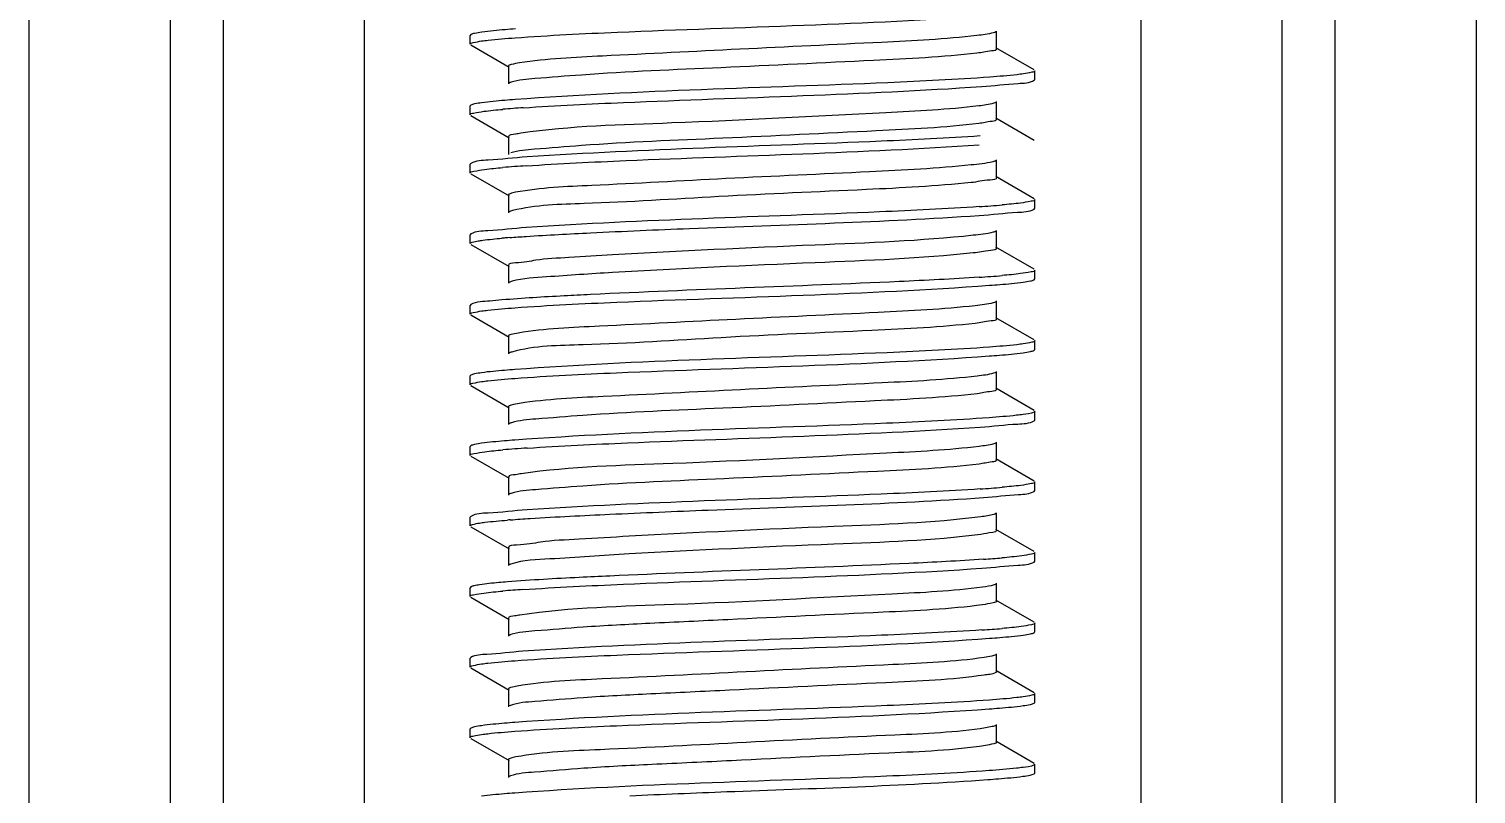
# Model space of a CAD drawing. Extents: x 27938 to 1042331, y -235042 to 1535213.
# Drawn here: x 707864.7 to 708352.9, y 731406 to 731664.1 of the extents above; entities that cross this region are included whole.
import ezdxf

# ---------------------------------------------------------------- set-up
doc = ezdxf.new("R2010")
doc.units = 0
doc.header["$LTSCALE"] = 1000
doc.header["$MEASUREMENT"] = 0

msp = doc.modelspace()

# ---------------------------------------------------------------- linework, layer by layer
at = {"linetype": 'Continuous'}
for p, q in [((707864.69, 733136.51), (707864.69, 728395.48)), ((707912.32, 733136.51), (707912.32, 728395.48)), ((707930.18, 733136.51), (707930.18, 728395.48)), ((707977.8, 733136.51), (707977.8, 728395.48)), ((708239.75, 733136.51), (708239.75, 728395.48)), ((708287.37, 733136.51), (708287.37, 728395.48)), ((708305.23, 733136.51), (708305.23, 728395.48)), ((708352.86, 733136.51), (708352.86, 728395.48)), ((708191.14, 731657.49), (708191.14, 731663.44)), ((708013.75, 731662.22), (708013.52, 731661.96)), ((708013.52, 731658.98), (708013.52, 731661.96)), ((708013.52, 731658.98), (708013.52, 731661.96)), ((708013.75, 731658.72), (708026.67, 731651.24)), ((708203.8, 731650.31), (708190.88, 731657.79)), ((708026.41, 731651.54), (708026.41, 731645.59)), ((708204.03, 731647.07), (708204.03, 731650.05)), ((708204.03, 731647.07), (708204.03, 731650.05)), ((708203.8, 731646.81), (708204.03, 731647.07)), ((708013.75, 731638.4), (708013.52, 731638.14)), ((708191.14, 731633.68), (708191.14, 731639.63)), ((708013.52, 731635.17), (708013.52, 731638.14)), ((708013.52, 731635.17), (708013.52, 731638.14)), ((708013.75, 731634.91), (708026.67, 731627.42)), ((708203.8, 731626.5), (708190.88, 731633.98)), ((708026.41, 731627.73), (708026.41, 731621.77)), ((708013.75, 731618.77), (708013.52, 731618.51)), ((708191.14, 731614.04), (708191.14, 731620)), ((708013.52, 731615.53), (708013.52, 731618.51)), ((708013.52, 731615.53), (708013.52, 731618.51)), ((708013.75, 731615.27), (708026.67, 731607.79)), ((708203.8, 731606.86), (708190.88, 731614.35)), ((708026.41, 731608.09), (708026.41, 731602.14)), ((708204.03, 731603.63), (708204.03, 731606.6)), ((708204.03, 731603.63), (708204.03, 731606.6)), ((708203.8, 731603.36), (708204.03, 731603.63)), ((708013.75, 731594.96), (708013.52, 731594.7)), ((708013.52, 731591.72), (708013.52, 731594.7)), ((708013.52, 731591.72), (708013.52, 731594.7)), ((708191.14, 731590.23), (708191.14, 731596.18)), ((708013.75, 731591.46), (708026.67, 731583.98)), ((708203.8, 731583.05), (708190.88, 731590.53)), ((708026.41, 731584.28), (708026.41, 731578.32)), ((708203.8, 731579.55), (708204.03, 731579.81)), ((708204.03, 731579.81), (708204.03, 731582.79)), ((708204.03, 731579.81), (708204.03, 731582.79)), ((708013.75, 731571.14), (708013.52, 731570.88)), ((708013.52, 731567.91), (708013.52, 731570.88)), ((708013.52, 731567.91), (708013.52, 731570.88)), ((708191.14, 731566.42), (708191.14, 731572.37)), ((708013.75, 731567.65), (708026.67, 731560.16)), ((708203.8, 731559.24), (708190.88, 731566.72)), ((708026.41, 731560.47), (708026.41, 731554.51)), ((708203.8, 731555.74), (708204.03, 731556)), ((708204.03, 731556), (708204.03, 731558.98)), ((708204.03, 731556), (708204.03, 731558.98)), ((708013.75, 731547.33), (708013.52, 731547.07)), ((708013.52, 731544.09), (708013.52, 731547.07)), ((708013.52, 731544.09), (708013.52, 731547.07)), ((708191.14, 731542.61), (708191.14, 731548.56)), ((708013.75, 731543.83), (708026.67, 731536.35)), ((708203.8, 731535.42), (708190.88, 731542.91)), ((708026.41, 731536.65), (708026.41, 731530.7)), ((708203.8, 731531.93), (708204.03, 731532.19)), ((708204.03, 731532.19), (708204.03, 731535.16)), ((708204.03, 731532.19), (708204.03, 731535.16)), ((708013.75, 731523.52), (708013.52, 731523.26)), ((708013.52, 731520.28), (708013.52, 731523.26)), ((708013.52, 731520.28), (708013.52, 731523.26)), ((708191.14, 731518.79), (708191.14, 731524.75)), ((708013.75, 731520.02), (708026.67, 731512.54)), ((708203.8, 731511.61), (708190.88, 731519.09)), ((708026.41, 731512.84), (708026.41, 731506.89)), ((708203.8, 731508.11), (708204.03, 731508.37)), ((708204.03, 731508.37), (708204.03, 731511.35)), ((708204.03, 731508.37), (708204.03, 731511.35)), ((708013.75, 731499.71), (708013.52, 731499.44)), ((708013.52, 731496.47), (708013.52, 731499.44)), ((708013.52, 731496.47), (708013.52, 731499.44)), ((708191.14, 731494.98), (708191.14, 731500.93)), ((708013.75, 731496.21), (708026.67, 731488.73)), ((708203.8, 731487.8), (708190.88, 731495.28)), ((708026.41, 731489.03), (708026.41, 731483.07)), ((708204.03, 731484.56), (708204.03, 731487.54)), ((708204.03, 731484.56), (708204.03, 731487.54)), ((708203.8, 731484.3), (708204.03, 731484.56)), ((708013.75, 731475.89), (708013.52, 731475.63)), ((708013.52, 731472.66), (708013.52, 731475.63)), ((708013.52, 731472.66), (708013.52, 731475.63)), ((708013.75, 731472.39), (708026.67, 731464.91)), ((708191.14, 731471.17), (708191.14, 731477.12)), ((708203.8, 731463.99), (708190.88, 731471.47)), ((708026.41, 731465.21), (708026.41, 731459.26)), ((708204.03, 731460.75), (708204.03, 731463.73)), ((708204.03, 731460.75), (708204.03, 731463.73)), ((708203.8, 731460.49), (708204.03, 731460.75)), ((708191.14, 731447.35), (708191.14, 731453.31)), ((708013.75, 731452.08), (708013.52, 731451.82)), ((708013.52, 731448.84), (708013.52, 731451.82)), ((708013.52, 731448.84), (708013.52, 731451.82)), ((708013.75, 731448.58), (708026.67, 731441.1)), ((708203.8, 731440.17), (708190.88, 731447.66)), ((708026.41, 731441.4), (708026.41, 731435.45)), ((708204.03, 731436.94), (708204.03, 731439.91)), ((708204.03, 731436.94), (708204.03, 731439.91)), ((708027.15, 731435.95), (708026.67, 731435.75)), ((708203.8, 731436.68), (708204.03, 731436.94)), ((708191.14, 731423.54), (708191.14, 731429.49)), ((708013.75, 731428.27), (708013.52, 731428.01)), ((708013.52, 731425.03), (708013.52, 731428.01)), ((708013.52, 731425.03), (708013.52, 731428.01)), ((708013.75, 731424.77), (708026.67, 731417.29)), ((708203.8, 731416.36), (708190.88, 731423.84)), ((708026.41, 731417.59), (708026.41, 731411.64)), ((708204.03, 731413.12), (708204.03, 731416.1)), ((708204.03, 731413.12), (708204.03, 731416.1)), ((708027.1, 731412.13), (708026.67, 731411.94)), ((708203.8, 731412.86), (708204.03, 731413.12))]:
    msp.add_line(p, q, dxfattribs=at)
for centre, radius, start, end in [((708058.78, 731230.13), 408.32, 93.8398, 94.8043), ((708060.15, 731193.16), 425.7, 93.7309, 94.7995), ((708157.62, 732026.23), 422.95, 273.7477, 274.8005), ((708049.58, 731299.7), 294.92, 94.6427, 94.9248), ((708053.95, 731246.08), 348.72, 94.4553, 94.6449), ((708157.58, 732002.93), 423.47, 273.7437, 274.8009), ((708060.56, 731092.67), 430.96, 93.6981, 94.7988), ((708158.05, 731925.47), 417.43, 273.7828, 274.8013), ((708054.83, 731139.76), 359.83, 94.4275, 94.5797), ((708159.56, 731882.67), 398.37, 273.9093, 274.8037), ((708058.67, 731068.9), 407.03, 93.8492, 94.8033), ((708158.86, 731867.74), 407.29, 273.8479, 274.803)]:
    msp.add_arc(centre, radius, start, end, dxfattribs=at)
for points, knots in [([(708028.71, 731661.15), (708040.2, 731661.99), (708093.59, 731664.6), (708147.06, 731665.64), (708188.89, 731668.72)], [0, 0, 0, 0, 0.215407, 1, 1, 1, 1]), ([(708017.45, 731663.05), (708016.64, 731662.94), (708015.41, 731662.72), (708014.14, 731662.44), (708013.75, 731662.22)], [0, 0, 0, 0, 0.643741, 1, 1, 1, 1]), ([(708028.84, 731664.14), (708027.67, 731664.05), (708023.87, 731663.75), (708020.06, 731663.42), (708017.45, 731663.05)], [0, 0, 0, 0, 0.307276, 1, 1, 1, 1]), ([(708190.88, 731663.14), (708190.63, 731663), (708188.53, 731662.35), (708186.35, 731662.13), (708184.48, 731661.91)], [0, 0, 0, 0, 0.131982, 1, 1, 1, 1]), ([(708013.52, 731658.98), (708013.52, 731659.35), (708015.43, 731659.67), (708016.43, 731659.93), (708017.4, 731660.07)], [0, 0, 0, 0, 0.274415, 1, 1, 1, 1]), ([(708017.4, 731660.07), (708018.12, 731660.17), (708021.88, 731660.63), (708025.66, 731660.93), (708028.71, 731661.15)], [0, 0, 0, 0, 0.191381, 1, 1, 1, 1]), ([(708184.48, 731661.91), (708173.8, 731660.66), (708147.1, 731659.33), (708105, 731657.37), (708064.29, 731655.23), (708039.41, 731654.12), (708030.12, 731652.68)], [0, 0, 0, 0, 0.208516, 0.518039, 0.81764, 1, 1, 1, 1]), ([(708184.48, 731655.96), (708172.9, 731654.6), (708144.09, 731653.27), (708099.65, 731651.02), (708061.47, 731649.53), (708037.94, 731647.55), (708029.9, 731646.96), (708027.31, 731646.14)], [0, 0, 0, 0, 0.222005, 0.548688, 0.848211, 0.948158, 1, 1, 1, 1]), ([(708191.14, 731657.49), (708191.14, 731656.87), (708187.76, 731656.63), (708186.14, 731656.15), (708184.48, 731655.96)], [0, 0, 0, 0, 0.268827, 1, 1, 1, 1]), ([(708030.12, 731652.68), (708029.19, 731652.53), (708028.2, 731652.29), (708026.42, 731651.9), (708026.41, 731651.54)], [0, 0, 0, 0, 0.721013, 1, 1, 1, 1]), ([(708200.17, 731648.97), (708199.45, 731648.87), (708195.7, 731648.41), (708191.94, 731648.11), (708188.89, 731647.88)], [0, 0, 0, 0, 0.191317, 1, 1, 1, 1]), ([(708204.03, 731650.05), (708204.03, 731649.68), (708202.13, 731649.36), (708201.14, 731649.1), (708200.17, 731648.97)], [0, 0, 0, 0, 0.274505, 1, 1, 1, 1]), ([(708027.31, 731646.14), (708027.19, 731646.11), (708026.97, 731646.03), (708026.76, 731645.94), (708026.68, 731645.89)], [0, 0, 0, 0, 0.563231, 1, 1, 1, 1]), ([(708188.89, 731647.88), (708177.42, 731647.04), (708124.02, 731644.44), (708070.55, 731643.39), (708028.71, 731640.31)], [0, 0, 0, 0, 0.215206, 1, 1, 1, 1]), ([(708031.43, 731637.53), (708042.71, 731638.3), (708094.27, 731640.78), (708145.89, 731641.97), (708186.1, 731644.71)], [0, 0, 0, 0, 0.219091, 1, 1, 1, 1]), ([(708186.1, 731644.71), (708190.19, 731644.99), (708195.94, 731645.78), (708202.2, 731645.9), (708203.8, 731646.81)], [0, 0, 0, 0, 0.690238, 1, 1, 1, 1]), ([(708017.4, 731639.23), (708016.61, 731639.12), (708015.39, 731638.9), (708014.14, 731638.63), (708013.75, 731638.4)], [0, 0, 0, 0, 0.643277, 1, 1, 1, 1]), ([(708028.71, 731640.31), (708027.55, 731640.23), (708023.78, 731639.93), (708020, 731639.6), (708017.4, 731639.23)], [0, 0, 0, 0, 0.307434, 1, 1, 1, 1]), ([(708190.88, 731639.33), (708190.65, 731639.2), (708188.76, 731638.59), (708186.8, 731638.38), (708185.11, 731638.17)], [0, 0, 0, 0, 0.134844, 1, 1, 1, 1]), ([(708013.52, 731635.17), (708013.52, 731635.6), (708015.79, 731635.88), (708016.94, 731636.2), (708018.09, 731636.34)], [0, 0, 0, 0, 0.271629, 1, 1, 1, 1]), ([(708185.11, 731638.17), (708174.7, 731636.9), (708140.13, 731635.25), (708088.7, 731632.32), (708047.48, 731631.4), (708030.62, 731628.94)], [0, 0, 0, 0, 0.203452, 0.669893, 1, 1, 1, 1]), ([(708191.14, 731633.68), (708191.14, 731633.12), (708188.11, 731632.83), (708186.62, 731632.41), (708185.11, 731632.22)], [0, 0, 0, 0, 0.270217, 1, 1, 1, 1]), ([(708030.62, 731628.94), (708030.01, 731628.85), (708028.82, 731628.51), (708026.42, 731628.58), (708026.41, 731627.73)], [0, 0, 0, 0, 0.421526, 1, 1, 1, 1]), ([(708185.11, 731632.22), (708173.65, 731630.81), (708144.79, 731629.51), (708100.15, 731627.21), (708061.59, 731625.75), (708037.87, 731623.71), (708029.79, 731623.15), (708027.22, 731622.3)], [0, 0, 0, 0, 0.219023, 0.546829, 0.848448, 0.948708, 1, 1, 1, 1]), ([(708032.45, 731617.96), (708043.67, 731618.71), (708094.61, 731621.15), (708145.61, 731622.37), (708185.26, 731625.02)], [0, 0, 0, 0, 0.220571, 1, 1, 1, 1]), ([(708185.58, 731628.02), (708174.44, 731627.27), (708123.5, 731624.82), (708072.5, 731623.58), (708032.76, 731620.96)], [0, 0, 0, 0, 0.219007, 1, 1, 1, 1]), ([(708032.76, 731620.96), (708028.35, 731620.67), (708022.19, 731619.81), (708015.46, 731619.75), (708013.75, 731618.77)], [0, 0, 0, 0, 0.691503, 1, 1, 1, 1]), ([(708190.88, 731619.7), (708190.57, 731619.52), (708187.8, 731618.75), (708184.98, 731618.5), (708182.51, 731618.25)], [0, 0, 0, 0, 0.124926, 1, 1, 1, 1]), ([(708013.52, 731615.53), (708013.52, 731615.99), (708015.95, 731616.26), (708017.16, 731616.59), (708018.37, 731616.75)], [0, 0, 0, 0, 0.270691, 1, 1, 1, 1]), ([(708182.51, 731618.25), (708171.13, 731617.07), (708143.54, 731615.66), (708100.87, 731613.79), (708061.13, 731611.49), (708037.32, 731610.63), (708028.85, 731609.02)], [0, 0, 0, 0, 0.222949, 0.537937, 0.832059, 1, 1, 1, 1]), ([(708191.13, 731614.04), (708191.14, 731613.26), (708186.7, 731613.16), (708184.66, 731612.52), (708182.51, 731612.29)], [0, 0, 0, 0, 0.265953, 1, 1, 1, 1]), ([(708028.85, 731609.02), (708028.24, 731608.9), (708027.53, 731608.74), (708026.42, 731608.35), (708026.42, 731608.09)], [0, 0, 0, 0, 0.710384, 1, 1, 1, 1]), ([(708182.51, 731612.29), (708170.78, 731611.08), (708142.41, 731609.64), (708098.83, 731607.85), (708059.19, 731605.18), (708035.68, 731604.8), (708027.84, 731602.84)], [0, 0, 0, 0, 0.22824, 0.54962, 0.84357, 1, 1, 1, 1]), ([(708185.26, 731604.18), (708174.07, 731603.44), (708123.13, 731600.99), (708072.13, 731599.77), (708032.45, 731597.13)], [0, 0, 0, 0, 0.220044, 1, 1, 1, 1]), ([(708204.03, 731606.6), (708204.03, 731606.15), (708201.63, 731605.88), (708200.43, 731605.55), (708199.22, 731605.39)], [0, 0, 0, 0, 0.270828, 1, 1, 1, 1]), ([(708027.84, 731602.84), (708027.6, 731602.79), (708027.21, 731602.67), (708026.82, 731602.52), (708026.68, 731602.44)], [0, 0, 0, 0, 0.588567, 1, 1, 1, 1]), ([(708054.16, 731595.36), (708065.27, 731595.9), (708108.97, 731597.79), (708152.7, 731599.03), (708185.23, 731601.2)], [0, 0, 0, 0, 0.25454, 1, 1, 1, 1]), ([(708185.23, 731601.2), (708189.53, 731601.49), (708195.55, 731602.33), (708202.13, 731602.41), (708203.8, 731603.36)], [0, 0, 0, 0, 0.69109, 1, 1, 1, 1]), ([(708032.45, 731597.13), (708028.12, 731596.84), (708022.05, 731596), (708015.43, 731595.92), (708013.75, 731594.96)], [0, 0, 0, 0, 0.691213, 1, 1, 1, 1]), ([(708026.86, 731593.75), (708028.73, 731593.89), (708037.82, 731594.54), (708046.92, 731595.01), (708054.16, 731595.36)], [0, 0, 0, 0, 0.205696, 1, 1, 1, 1]), ([(708183.23, 731594.51), (708165.52, 731592.6), (708124.88, 731591.11), (708084.32, 731589.2), (708061.55, 731587.92)], [0, 0, 0, 0, 0.438605, 1, 1, 1, 1]), ([(708190.88, 731595.88), (708190.59, 731595.72), (708188.07, 731594.99), (708185.48, 731594.75), (708183.23, 731594.51)], [0, 0, 0, 0, 0.127252, 1, 1, 1, 1]), ([(708013.52, 731591.72), (708013.52, 731591.99), (708014.82, 731592.34), (708015.56, 731592.51), (708016.25, 731592.63)], [0, 0, 0, 0, 0.28203, 1, 1, 1, 1]), ([(708016.25, 731592.63), (708016.76, 731592.71), (708019.42, 731593.1), (708022.1, 731593.35), (708024.26, 731593.54)], [0, 0, 0, 0, 0.190713, 1, 1, 1, 1]), ([(708191.14, 731590.23), (708191.14, 731589.51), (708187.09, 731589.35), (708185.21, 731588.77), (708183.23, 731588.56)], [0, 0, 0, 0, 0.266804, 1, 1, 1, 1]), ([(708061.55, 731587.92), (708056.65, 731587.64), (708048.29, 731587.03), (708036.55, 731586.49), (708031.15, 731585.17), (708026.42, 731585.12), (708026.42, 731584.28)], [0, 0, 0, 0, 0.415, 0.730895, 0.928614, 1, 1, 1, 1]), ([(708183.23, 731588.56), (708165.52, 731586.65), (708124.88, 731585.16), (708084.32, 731583.24), (708061.55, 731581.96)], [0, 0, 0, 0, 0.438605, 1, 1, 1, 1]), ([(708061.55, 731581.96), (708054.13, 731581.55), (708042.88, 731580.65), (708031.46, 731579.99), (708027.68, 731578.99)], [0, 0, 0, 0, 0.654734, 1, 1, 1, 1]), ([(708185.23, 731580.37), (708176.24, 731579.77), (708132.55, 731577.59), (708088.84, 731576.21), (708054.16, 731574.52)], [0, 0, 0, 0, 0.205964, 1, 1, 1, 1]), ([(708204.03, 731582.79), (708204.03, 731582.34), (708201.63, 731582.06), (708200.43, 731581.73), (708199.23, 731581.58)], [0, 0, 0, 0, 0.270838, 1, 1, 1, 1]), ([(708027.68, 731578.99), (708027.48, 731578.94), (708027.14, 731578.84), (708026.81, 731578.7), (708026.68, 731578.63)], [0, 0, 0, 0, 0.581773, 1, 1, 1, 1]), ([(708028.63, 731570.07), (708040.09, 731570.91), (708093.46, 731573.52), (708146.9, 731574.57), (708188.73, 731577.64)], [0, 0, 0, 0, 0.214998, 1, 1, 1, 1]), ([(708188.73, 731577.64), (708189.9, 731577.72), (708193.7, 731578.02), (708197.5, 731578.36), (708200.11, 731578.72)], [0, 0, 0, 0, 0.307332, 1, 1, 1, 1]), ([(708200.11, 731578.72), (708200.92, 731578.84), (708202.15, 731579.05), (708203.41, 731579.33), (708203.8, 731579.55)], [0, 0, 0, 0, 0.643619, 1, 1, 1, 1]), ([(708024.26, 731572.7), (708022.91, 731572.58), (708019.45, 731572.12), (708015.65, 731572.24), (708013.75, 731571.14)], [0, 0, 0, 0, 0.38307, 1, 1, 1, 1]), ([(708017.37, 731568.99), (708018.09, 731569.09), (708021.83, 731569.55), (708025.59, 731569.85), (708028.63, 731570.07)], [0, 0, 0, 0, 0.19129, 1, 1, 1, 1]), ([(708054.16, 731574.52), (708051.17, 731574.38), (708041.2, 731573.87), (708031.23, 731573.3), (708024.26, 731572.7)], [0, 0, 0, 0, 0.299335, 1, 1, 1, 1]), ([(708183.92, 731570.77), (708173.04, 731569.55), (708146.07, 731568.19), (708103.79, 731566.25), (708063.35, 731564.08), (708038.77, 731563.03), (708029.72, 731561.54)], [0, 0, 0, 0, 0.212745, 0.523869, 0.821865, 1, 1, 1, 1]), ([(708190.88, 731572.07), (708190.61, 731571.92), (708188.32, 731571.23), (708185.97, 731571), (708183.92, 731570.77)], [0, 0, 0, 0, 0.129757, 1, 1, 1, 1]), ([(708013.52, 731567.91), (708013.52, 731568.28), (708015.41, 731568.6), (708016.41, 731568.85), (708017.37, 731568.99)], [0, 0, 0, 0, 0.27455, 1, 1, 1, 1]), ([(708191.14, 731566.42), (708191.14, 731565.75), (708187.47, 731565.54), (708185.73, 731565.02), (708183.92, 731564.82)], [0, 0, 0, 0, 0.26783, 1, 1, 1, 1]), ([(708029.72, 731561.54), (708028.89, 731561.41), (708027.98, 731561.19), (708026.42, 731560.8), (708026.41, 731560.47)], [0, 0, 0, 0, 0.718436, 1, 1, 1, 1]), ([(708183.92, 731564.82), (708172.34, 731563.52), (708143.75, 731562.09), (708099.57, 731560.32), (708059.3, 731557.4), (708035.32, 731557.31), (708027.54, 731555.14)], [0, 0, 0, 0, 0.223258, 0.547569, 0.845448, 1, 1, 1, 1]), ([(708188.73, 731556.8), (708177.23, 731555.96), (708123.86, 731553.36), (708070.42, 731552.31), (708028.63, 731549.23)], [0, 0, 0, 0, 0.215728, 1, 1, 1, 1]), ([(708200.11, 731557.89), (708199.39, 731557.79), (708195.6, 731557.32), (708191.8, 731557.02), (708188.73, 731556.8)], [0, 0, 0, 0, 0.19147, 1, 1, 1, 1]), ([(708200.07, 731554.9), (708200.88, 731555.02), (708202.13, 731555.23), (708203.4, 731555.51), (708203.8, 731555.74)], [0, 0, 0, 0, 0.644079, 1, 1, 1, 1]), ([(708204.03, 731558.98), (708204.03, 731558.6), (708202.11, 731558.29), (708201.1, 731558.02), (708200.11, 731557.89)], [0, 0, 0, 0, 0.274248, 1, 1, 1, 1]), ([(708027.54, 731555.14), (708027.37, 731555.09), (708027.08, 731555), (708026.79, 731554.88), (708026.68, 731554.81)], [0, 0, 0, 0, 0.575828, 1, 1, 1, 1]), ([(708028.57, 731546.25), (708040, 731547.1), (708093.33, 731549.7), (708146.74, 731550.76), (708188.56, 731553.81)], [0, 0, 0, 0, 0.214643, 1, 1, 1, 1]), ([(708188.56, 731553.81), (708189.74, 731553.9), (708193.58, 731554.19), (708197.42, 731554.53), (708200.07, 731554.9)], [0, 0, 0, 0, 0.307278, 1, 1, 1, 1]), ([(708017.37, 731548.15), (708016.58, 731548.04), (708015.37, 731547.83), (708014.14, 731547.55), (708013.75, 731547.33)], [0, 0, 0, 0, 0.642977, 1, 1, 1, 1]), ([(708017.36, 731545.17), (708018.07, 731545.27), (708021.8, 731545.73), (708025.54, 731546.03), (708028.57, 731546.25)], [0, 0, 0, 0, 0.191275, 1, 1, 1, 1]), ([(708028.63, 731549.23), (708027.48, 731549.15), (708023.72, 731548.85), (708019.96, 731548.52), (708017.37, 731548.15)], [0, 0, 0, 0, 0.307533, 1, 1, 1, 1]), ([(708184.59, 731547.04), (708173.95, 731545.78), (708147.31, 731544.45), (708105.25, 731542.49), (708064.48, 731540.36), (708039.54, 731539.24), (708030.2, 731537.81)], [0, 0, 0, 0, 0.207666, 0.516866, 0.81679, 1, 1, 1, 1]), ([(708190.88, 731548.26), (708190.63, 731548.12), (708188.57, 731547.47), (708186.43, 731547.25), (708184.59, 731547.04)], [0, 0, 0, 0, 0.132446, 1, 1, 1, 1]), ([(708013.52, 731544.09), (708013.52, 731544.46), (708015.4, 731544.78), (708016.4, 731545.04), (708017.36, 731545.17)], [0, 0, 0, 0, 0.274625, 1, 1, 1, 1]), ([(708184.59, 731541.08), (708173.09, 731539.73), (708144.43, 731538.4), (708100.11, 731536.16), (708061.94, 731534.65), (708038.26, 731532.71), (708030.11, 731532.08), (708027.43, 731531.3)], [0, 0, 0, 0, 0.220439, 0.545965, 0.845865, 0.946757, 1, 1, 1, 1]), ([(708191.14, 731542.61), (708191.14, 731542), (708187.82, 731541.74), (708186.23, 731541.28), (708184.59, 731541.08)], [0, 0, 0, 0, 0.269044, 1, 1, 1, 1]), ([(708030.2, 731537.81), (708029.25, 731537.66), (708028.24, 731537.41), (708026.42, 731537.02), (708026.41, 731536.65)], [0, 0, 0, 0, 0.721489, 1, 1, 1, 1]), ([(708027.43, 731531.3), (708027.28, 731531.25), (708027.03, 731531.17), (708026.78, 731531.06), (708026.68, 731531)], [0, 0, 0, 0, 0.570334, 1, 1, 1, 1]), ([(708188.56, 731532.97), (708177.04, 731532.14), (708123.71, 731529.54), (708070.3, 731528.49), (708028.57, 731525.42)], [0, 0, 0, 0, 0.216242, 1, 1, 1, 1]), ([(708185.59, 731529.79), (708189.81, 731530.07), (708195.72, 731530.89), (708202.16, 731530.98), (708203.8, 731531.93)], [0, 0, 0, 0, 0.69073, 1, 1, 1, 1]), ([(708200.07, 731534.07), (708199.34, 731533.97), (708195.51, 731533.5), (708191.67, 731533.2), (708188.56, 731532.97)], [0, 0, 0, 0, 0.191504, 1, 1, 1, 1]), ([(708204.03, 731535.16), (708204.03, 731535.04), (708202.62, 731534.15), (708201.32, 731534.24), (708200.07, 731534.07)], [0, 0, 0, 0, 0.088885, 1, 1, 1, 1]), ([(708032.77, 731522.73), (708044.04, 731523.48), (708094.99, 731525.91), (708145.99, 731527.13), (708185.59, 731529.79)], [0, 0, 0, 0, 0.221629, 1, 1, 1, 1]), ([(708013.52, 731520.28), (708013.52, 731520.74), (708015.98, 731521.01), (708017.2, 731521.35), (708018.43, 731521.5)], [0, 0, 0, 0, 0.270507, 1, 1, 1, 1]), ([(708017.36, 731524.34), (708016.57, 731524.23), (708015.37, 731524.01), (708014.13, 731523.74), (708013.75, 731523.52)], [0, 0, 0, 0, 0.642812, 1, 1, 1, 1]), ([(708028.57, 731525.42), (708027.42, 731525.33), (708023.68, 731525.04), (708019.93, 731524.7), (708017.36, 731524.34)], [0, 0, 0, 0, 0.307553, 1, 1, 1, 1]), ([(708185.22, 731523.3), (708174.84, 731522.02), (708140.33, 731520.37), (708088.89, 731517.45), (708047.63, 731516.51), (708030.71, 731514.07)], [0, 0, 0, 0, 0.202603, 0.668804, 1, 1, 1, 1]), ([(708190.88, 731524.44), (708190.65, 731524.31), (708188.8, 731523.71), (708186.87, 731523.5), (708185.22, 731523.3)], [0, 0, 0, 0, 0.135346, 1, 1, 1, 1]), ([(708185.22, 731517.35), (708173.84, 731515.94), (708145.13, 731514.64), (708100.6, 731512.36), (708062.06, 731510.86), (708038.18, 731508.87), (708030, 731508.27), (708027.34, 731507.46)], [0, 0, 0, 0, 0.21746, 0.544109, 0.846107, 0.947311, 1, 1, 1, 1]), ([(708191.14, 731518.79), (708191.14, 731518.24), (708188.16, 731517.94), (708186.7, 731517.53), (708185.22, 731517.35)], [0, 0, 0, 0, 0.270473, 1, 1, 1, 1]), ([(708030.71, 731514.07), (708030.09, 731513.98), (708028.87, 731513.63), (708026.42, 731513.71), (708026.41, 731512.84)], [0, 0, 0, 0, 0.421733, 1, 1, 1, 1]), ([(708027.34, 731507.46), (708027.21, 731507.42), (708026.99, 731507.34), (708026.77, 731507.24), (708026.68, 731507.19)], [0, 0, 0, 0, 0.565364, 1, 1, 1, 1]), ([(708185.59, 731508.95), (708174.45, 731508.2), (708123.51, 731505.75), (708072.51, 731504.52), (708032.77, 731501.9)], [0, 0, 0, 0, 0.218973, 1, 1, 1, 1]), ([(708186.72, 731506.05), (708190.67, 731506.33), (708196.22, 731507.1), (708202.25, 731507.23), (708203.8, 731508.11)], [0, 0, 0, 0, 0.689563, 1, 1, 1, 1]), ([(708204.03, 731511.35), (708204.03, 731510.91), (708201.67, 731510.63), (708200.48, 731510.3), (708199.3, 731510.15)], [0, 0, 0, 0, 0.271064, 1, 1, 1, 1]), ([(708032.77, 731501.9), (708028.36, 731501.61), (708022.19, 731500.75), (708015.46, 731500.69), (708013.75, 731499.71)], [0, 0, 0, 0, 0.691512, 1, 1, 1, 1]), ([(708060.6, 731500.41), (708071.66, 731500.92), (708113.7, 731502.71), (708155.79, 731503.91), (708186.72, 731506.05)], [0, 0, 0, 0, 0.263095, 1, 1, 1, 1]), ([(708013.52, 731496.47), (708013.52, 731496.78), (708015.07, 731497.12), (708015.92, 731497.33), (708016.73, 731497.45)], [0, 0, 0, 0, 0.278252, 1, 1, 1, 1]), ([(708016.73, 731497.45), (708017.32, 731497.55), (708020.43, 731497.96), (708023.56, 731498.23), (708026.1, 731498.44)], [0, 0, 0, 0, 0.191021, 1, 1, 1, 1]), ([(708027.05, 731498.51), (708029.3, 731498.69), (708040.47, 731499.46), (708051.66, 731500), (708060.6, 731500.41)], [0, 0, 0, 0, 0.201424, 1, 1, 1, 1]), ([(708185.82, 731499.56), (708169.38, 731497.42), (708129.69, 731496.21), (708090.14, 731494.2), (708067.12, 731492.97)], [0, 0, 0, 0, 0.418207, 1, 1, 1, 1]), ([(708190.88, 731500.63), (708190.67, 731500.51), (708189.02, 731499.95), (708187.29, 731499.76), (708185.82, 731499.56)], [0, 0, 0, 0, 0.138483, 1, 1, 1, 1]), ([(708067.12, 731492.97), (708061.5, 731492.67), (708051.85, 731491.98), (708038.23, 731491.47), (708032.01, 731489.91), (708026.42, 731490.01), (708026.41, 731489.03)], [0, 0, 0, 0, 0.411949, 0.728681, 0.928197, 1, 1, 1, 1]), ([(708185.82, 731493.61), (708169.38, 731491.47), (708129.69, 731490.25), (708090.14, 731488.25), (708067.12, 731487.02)], [0, 0, 0, 0, 0.418207, 1, 1, 1, 1]), ([(708191.14, 731494.98), (708191.14, 731494.48), (708188.49, 731494.15), (708187.15, 731493.78), (708185.82, 731493.61)], [0, 0, 0, 0, 0.272138, 1, 1, 1, 1]), ([(708067.12, 731487.02), (708058.22, 731486.54), (708045.04, 731485.37), (708031.48, 731484.97), (708027.27, 731483.62)], [0, 0, 0, 0, 0.668187, 1, 1, 1, 1]), ([(708204.03, 731487.54), (708204.03, 731487.12), (708201.83, 731486.83), (708200.71, 731486.53), (708199.6, 731486.38)], [0, 0, 0, 0, 0.272105, 1, 1, 1, 1]), ([(708027.27, 731483.62), (708027.16, 731483.58), (708026.95, 731483.51), (708026.76, 731483.42), (708026.68, 731483.38)], [0, 0, 0, 0, 0.560801, 1, 1, 1, 1]), ([(708031.35, 731475.01), (708042.64, 731475.78), (708094.25, 731478.27), (708145.93, 731479.46), (708186.19, 731482.2)], [0, 0, 0, 0, 0.218971, 1, 1, 1, 1]), ([(708186.72, 731485.22), (708178.32, 731484.64), (708136.28, 731482.49), (708094.22, 731481.13), (708060.6, 731479.58)], [0, 0, 0, 0, 0.200271, 1, 1, 1, 1]), ([(708186.19, 731482.2), (708190.26, 731482.48), (708195.98, 731483.27), (708202.21, 731483.39), (708203.8, 731484.3)], [0, 0, 0, 0, 0.690138, 1, 1, 1, 1]), ([(708026.1, 731477.6), (708025.13, 731477.52), (708022, 731477.26), (708018.88, 731476.95), (708016.73, 731476.62)], [0, 0, 0, 0, 0.308017, 1, 1, 1, 1]), ([(708060.6, 731479.58), (708057.18, 731479.42), (708045.68, 731478.86), (708034.17, 731478.25), (708026.1, 731477.6)], [0, 0, 0, 0, 0.296988, 1, 1, 1, 1]), ([(708013.52, 731472.66), (708013.52, 731473.09), (708015.79, 731473.37), (708016.94, 731473.68), (708018.09, 731473.83)], [0, 0, 0, 0, 0.271637, 1, 1, 1, 1]), ([(708016.73, 731476.62), (708016.09, 731476.52), (708015.09, 731476.33), (708014.07, 731476.08), (708013.75, 731475.89)], [0, 0, 0, 0, 0.635229, 1, 1, 1, 1]), ([(708186.39, 731475.83), (708176.24, 731474.43), (708141.47, 731472.87), (708089.54, 731469.77), (708047.52, 731468.98), (708030.34, 731466.39)], [0, 0, 0, 0, 0.196527, 0.666696, 1, 1, 1, 1]), ([(708190.88, 731476.82), (708190.69, 731476.71), (708189.23, 731476.2), (708187.69, 731476.01), (708186.39, 731475.83)], [0, 0, 0, 0, 0.141904, 1, 1, 1, 1]), ([(708186.39, 731469.87), (708175.27, 731468.34), (708146.54, 731467.12), (708109.13, 731465.23), (708075.41, 731463.64), (708053.68, 731462.58), (708038.11, 731461.21), (708029.83, 731460.66), (708027.21, 731459.79)], [0, 0, 0, 0, 0.211039, 0.539644, 0.704709, 0.845991, 0.948071, 1, 1, 1, 1]), ([(708191.14, 731471.17), (708191.14, 731470.71), (708188.8, 731470.36), (708187.58, 731470.04), (708186.39, 731469.87)], [0, 0, 0, 0, 0.274084, 1, 1, 1, 1]), ([(708030.34, 731466.39), (708029.77, 731466.3), (708028.66, 731465.98), (708026.41, 731466.01), (708026.41, 731465.21)], [0, 0, 0, 0, 0.420596, 1, 1, 1, 1]), ([(708204.03, 731463.73), (708204.03, 731463.29), (708201.75, 731463.01), (708200.6, 731462.7), (708199.45, 731462.55)], [0, 0, 0, 0, 0.271601, 1, 1, 1, 1]), ([(708027.21, 731459.79), (708027.1, 731459.75), (708026.92, 731459.69), (708026.75, 731459.6), (708026.67, 731459.56)], [0, 0, 0, 0, 0.556813, 1, 1, 1, 1]), ([(708028.63, 731451.01), (708040.09, 731451.85), (708093.46, 731454.45), (708146.9, 731455.51), (708188.73, 731458.57)], [0, 0, 0, 0, 0.215007, 1, 1, 1, 1]), ([(708186.19, 731461.37), (708174.9, 731460.6), (708123.29, 731458.11), (708071.61, 731456.93), (708031.35, 731454.18)], [0, 0, 0, 0, 0.219019, 1, 1, 1, 1]), ([(708188.73, 731458.57), (708189.9, 731458.66), (708193.7, 731458.95), (708197.5, 731459.29), (708200.11, 731459.66)], [0, 0, 0, 0, 0.307335, 1, 1, 1, 1]), ([(708200.11, 731459.66), (708200.92, 731459.77), (708202.15, 731459.99), (708203.41, 731460.26), (708203.8, 731460.49)], [0, 0, 0, 0, 0.643606, 1, 1, 1, 1]), ([(708031.35, 731454.18), (708027.28, 731453.9), (708021.56, 731453.11), (708015.34, 731452.99), (708013.75, 731452.08)], [0, 0, 0, 0, 0.690145, 1, 1, 1, 1]), ([(708190.87, 731453.01), (708190.45, 731452.76), (708189.11, 731452.45), (708187.79, 731452.22), (708186.93, 731452.09)], [0, 0, 0, 0, 0.359626, 1, 1, 1, 1]), ([(708013.52, 731448.84), (708013.52, 731449.21), (708015.41, 731449.53), (708016.41, 731449.79), (708017.38, 731449.92)], [0, 0, 0, 0, 0.274548, 1, 1, 1, 1]), ([(708017.38, 731449.92), (708018.09, 731450.03), (708021.83, 731450.48), (708025.59, 731450.78), (708028.63, 731451.01)], [0, 0, 0, 0, 0.19129, 1, 1, 1, 1]), ([(708186.93, 731452.09), (708176.73, 731450.6), (708149.89, 731449.42), (708106.94, 731447.31), (708064.74, 731445.04), (708038.86, 731444.06), (708029.4, 731442.42)], [0, 0, 0, 0, 0.195916, 0.50941, 0.817674, 1, 1, 1, 1]), ([(708186.93, 731446.14), (708175.96, 731444.54), (708147.25, 731443.37), (708109.77, 731441.44), (708075.76, 731439.84), (708053.79, 731438.78), (708038.11, 731437.38), (708029.76, 731436.85), (708027.15, 731435.95)], [0, 0, 0, 0, 0.207622, 0.537088, 0.703334, 0.845682, 0.948308, 1, 1, 1, 1]), ([(708191.14, 731447.35), (708191.14, 731447.22), (708189.67, 731446.24), (708188.26, 731446.33), (708186.93, 731446.14)], [0, 0, 0, 0, 0.090979, 1, 1, 1, 1]), ([(708029.4, 731442.42), (708028.65, 731442.29), (708027.82, 731442.1), (708026.41, 731441.7), (708026.41, 731441.4)], [0, 0, 0, 0, 0.716188, 1, 1, 1, 1]), ([(708200.11, 731438.82), (708199.39, 731438.72), (708195.61, 731438.26), (708191.81, 731437.96), (708188.73, 731437.74)], [0, 0, 0, 0, 0.191467, 1, 1, 1, 1]), ([(708204.03, 731439.91), (708204.03, 731439.54), (708202.11, 731439.22), (708201.1, 731438.96), (708200.11, 731438.82)], [0, 0, 0, 0, 0.274254, 1, 1, 1, 1]), ([(708028.58, 731427.19), (708040.01, 731428.03), (708093.34, 731430.63), (708146.75, 731431.7), (708188.57, 731434.75)], [0, 0, 0, 0, 0.214657, 1, 1, 1, 1]), ([(708188.73, 731437.74), (708177.24, 731436.89), (708123.87, 731434.29), (708070.42, 731433.25), (708028.63, 731430.17)], [0, 0, 0, 0, 0.215715, 1, 1, 1, 1]), ([(708188.57, 731434.75), (708189.75, 731434.83), (708193.59, 731435.13), (708197.43, 731435.47), (708200.07, 731435.84)], [0, 0, 0, 0, 0.307279, 1, 1, 1, 1]), ([(708200.07, 731435.84), (708200.88, 731435.95), (708202.13, 731436.17), (708203.41, 731436.45), (708203.8, 731436.68)], [0, 0, 0, 0, 0.644063, 1, 1, 1, 1]), ([(708017.38, 731429.09), (708016.58, 731428.98), (708015.37, 731428.76), (708014.14, 731428.49), (708013.75, 731428.27)], [0, 0, 0, 0, 0.642982, 1, 1, 1, 1]), ([(708028.63, 731430.17), (708027.48, 731430.09), (708023.72, 731429.79), (708019.96, 731429.45), (708017.38, 731429.09)], [0, 0, 0, 0, 0.307532, 1, 1, 1, 1]), ([(708190.87, 731429.19), (708190.5, 731428.98), (708189.33, 731428.68), (708188.18, 731428.47), (708187.43, 731428.35)], [0, 0, 0, 0, 0.365017, 1, 1, 1, 1]), ([(708013.52, 731425.03), (708013.52, 731425.4), (708015.4, 731425.72), (708016.4, 731425.97), (708017.36, 731426.11)], [0, 0, 0, 0, 0.274622, 1, 1, 1, 1]), ([(708017.36, 731426.11), (708018.07, 731426.21), (708021.8, 731426.67), (708025.55, 731426.97), (708028.58, 731427.19)], [0, 0, 0, 0, 0.191276, 1, 1, 1, 1]), ([(708187.43, 731428.35), (708177.3, 731426.78), (708150.27, 731425.66), (708106.92, 731423.51), (708064.38, 731421.14), (708038.31, 731420.28), (708028.96, 731418.53)], [0, 0, 0, 0, 0.193768, 0.50974, 0.82028, 1, 1, 1, 1]), ([(708191.14, 731423.54), (708191.13, 731423.18), (708189.36, 731422.79), (708188.37, 731422.55), (708187.43, 731422.4)], [0, 0, 0, 0, 0.278995, 1, 1, 1, 1]), ([(708187.43, 731422.4), (708176.63, 731420.72), (708147.95, 731419.64), (708110.44, 731417.66), (708076.14, 731416.04), (708053.93, 731414.99), (708038.12, 731413.55), (708029.71, 731413.05), (708027.1, 731412.13)], [0, 0, 0, 0, 0.20408, 0.534343, 0.70178, 0.845233, 0.948467, 1, 1, 1, 1]), ([(708028.96, 731418.53), (708028.32, 731418.41), (708027.59, 731418.25), (708026.41, 731417.85), (708026.41, 731417.59)], [0, 0, 0, 0, 0.712168, 1, 1, 1, 1]), ([(708188.57, 731413.91), (708177.05, 731413.07), (708123.72, 731410.47), (708070.31, 731409.43), (708028.58, 731406.35)], [0, 0, 0, 0, 0.216223, 1, 1, 1, 1]), ([(708200.07, 731415), (708199.34, 731414.9), (708195.51, 731414.44), (708191.67, 731414.14), (708188.57, 731413.91)], [0, 0, 0, 0, 0.191504, 1, 1, 1, 1]), ([(708204.03, 731416.1), (708204.03, 731415.98), (708202.62, 731415.09), (708201.32, 731415.18), (708200.07, 731415)], [0, 0, 0, 0, 0.088893, 1, 1, 1, 1]), ([(708067.36, 731405.47), (708078.27, 731405.95), (708118.54, 731407.64), (708158.84, 731408.79), (708188.14, 731410.9)], [0, 0, 0, 0, 0.271117, 1, 1, 1, 1]), ([(708188.14, 731410.9), (708189.35, 731410.99), (708193.3, 731411.29), (708197.24, 731411.64), (708199.96, 731412.01)], [0, 0, 0, 0, 0.307137, 1, 1, 1, 1]), ([(708199.96, 731412.01), (708200.8, 731412.13), (708202.08, 731412.35), (708203.39, 731412.63), (708203.8, 731412.86)], [0, 0, 0, 0, 0.645207, 1, 1, 1, 1]), ([(708028.58, 731406.35), (708027.42, 731406.27), (708023.68, 731405.97), (708019.94, 731405.64), (708017.36, 731405.27)], [0, 0, 0, 0, 0.307553, 1, 1, 1, 1])]:
    msp.add_open_spline(points, degree=3, knots=knots, dxfattribs=at)
for points in [[(708018.09, 731636.34), (708020.24, 731636.63), (708022.41, 731636.83), (708024.58, 731637.01)], [(708018.37, 731616.75), (708020.42, 731617.01), (708022.47, 731617.2), (708024.53, 731617.37)], [(708199.22, 731605.39), (708197.16, 731605.13), (708195.09, 731604.94), (708193.01, 731604.76)], [(708199.23, 731581.58), (708197.16, 731581.32), (708195.09, 731581.13), (708193.02, 731580.95)], [(708018.43, 731521.5), (708020.45, 731521.76), (708022.48, 731521.95), (708024.51, 731522.12)], [(708199.3, 731510.15), (708197.2, 731509.88), (708195.1, 731509.69), (708192.99, 731509.51)], [(708199.6, 731486.38), (708197.38, 731486.09), (708195.15, 731485.88), (708192.92, 731485.69)], [(708018.09, 731473.83), (708020.25, 731474.11), (708022.42, 731474.32), (708024.59, 731474.5)], [(708199.45, 731462.55), (708197.29, 731462.27), (708195.13, 731462.06), (708192.96, 731461.88)]]:
    msp.add_open_spline(points, degree=3, dxfattribs=at)

doc.saveas('drawing.dxf')
